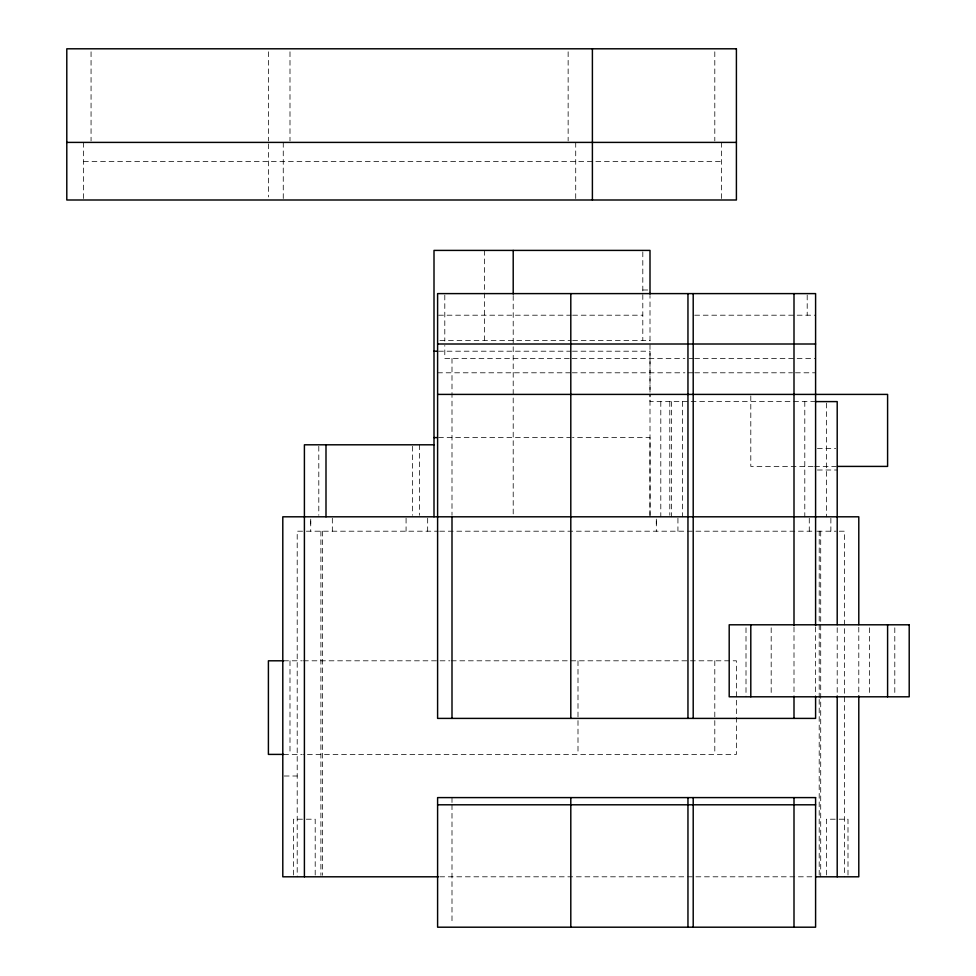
<?xml version="1.0" encoding="UTF-8"?>
<svg xmlns="http://www.w3.org/2000/svg" width="976" height="976" viewBox="0 0 976 976"><rect width="100%" height="100%" fill="white"/><g stroke="black" fill="none" stroke-linecap="round" stroke-linejoin="round"><path stroke-width="0.73" stroke-dasharray="4.88 3.66" d="M310.722 524.002L310.722 518.244L310.722 531.2M650.004 515.279L650.004 437.602L572.485 437.602M656.323 524.002L656.323 518.244L656.323 531.2M819.206 699.45L819.206 875.289M819.206 697.938L819.218 531.2M83.485 161.601L721.545 161.601M642.806 289.994L650.004 289.994M438.566 315.199L571.143 315.199M572.668 315.199L642.806 315.199M694.717 315.199L815.594 315.199M439.932 340.404L571.143 340.404M572.668 340.404L650.004 340.404M438.566 351.201L570.96 351.201M572.485 351.201L650.004 351.201L650.004 392.706L650.004 295.533M569.276 358.399L444.8 358.399L444.8 345.443M572.156 358.399L684.932 358.399M689.263 358.399L693.204 358.399M694.705 358.399L815.594 358.399M437.602 372.795L570.801 372.795M572.326 372.795L684.908 372.795M687.958 372.795L693.204 372.795M694.705 372.795L792.5 372.795M795.44 372.795L815.594 372.795M815.594 401.6L650.004 401.6L650.004 394.194L650.004 516.804M438.566 437.602L570.96 437.602M817.4 448.399L835.676 448.399M813.118 466.406L750.8 466.406L750.8 395.902M814.643 466.406L835.92 466.406M817.4 470.005L837.201 470.005M302.56 531.2L297.204 531.2L297.204 876.802M306.379 531.2L438.224 531.2M439.749 531.2L816.131 531.2M817.229 531.2L836.127 531.2M839.336 531.2L844.399 531.2L844.399 876.802M283.65 660.801L302.182 660.801M303.463 660.801L449.875 660.801M451.327 660.801L736.404 660.801L736.404 754.399L303.463 754.399M283.65 754.399L302.182 754.399M284.236 776.005L297.204 776.005M302.438 819.206L293.605 819.206L293.605 876.802M306.366 819.206L315.199 819.206L315.199 875.289M835.236 819.206L826.404 819.206L826.404 875.289M839.165 819.206L847.998 819.206L847.998 875.289M439.749 876.802L814.362 876.802M894.797 627.8L894.797 695.302M869.616 627.8L869.616 695.302M858.795 627.214L858.795 696.803M837.201 627.678L837.201 696.047M830.869 518.244L830.869 531.2M826.404 403.112L826.404 516.804M820.706 531.2L820.706 876.802M815.594 627.056L815.594 695.559M809.275 518.244L809.275 531.2M807.201 295.045L807.201 315.199M804.797 401.6L804.797 516.804M794 627.056L794 695.559M771.186 627.8L771.186 695.302M746.006 627.8L746.006 696.803M721.545 142.398L721.545 199.995M714.798 51.813L714.798 140.886M714.798 660.801L714.798 754.399M682.395 401.6L682.395 516.804M677.93 518.244L677.93 531.2M671.598 401.6L671.598 516.804M669.804 401.6L669.804 515.279M660.801 401.6L660.801 516.804M642.806 251.906L642.806 340.404M577.999 660.801L577.999 754.399M575.718 142.398L575.718 199.995M568.142 51.813L568.142 140.886M513.205 295.533L513.205 516.804M484.401 250.405L484.401 340.404M451.998 358.399L451.998 515.291M451.998 797.599L451.998 803.358M451.998 804.797L451.998 924.174M444.8 295.094L444.8 341.124M427.671 518.244L427.671 531.2M419.595 444.8L419.595 515.304M412.397 446.3L412.397 515.304M406.077 518.244L406.077 531.2M332.328 518.244L332.328 531.2M322.385 531.2L322.397 875.289M320.897 531.2L320.897 875.362M318.798 446.3L318.798 515.304M289.994 51.813L289.994 140.886M289.994 660.801L289.994 754.399M283.26 142.398L283.26 199.995M268.4 51.813L268.4 140.886M268.4 143.911L268.4 196.969M91.061 51.813L91.061 140.886M83.485 142.398L83.485 199.995"/><path stroke-width="1.46" d="M66.795 142.398L736.404 142.398M437.602 344.003L815.594 344.003M434.003 351.201L437.041 351.201M437.602 394.402L815.594 394.402M816.156 394.402L887.599 394.402L887.599 466.406L837.445 466.406M815.594 401.6L837.201 401.6L837.201 624.652M434.003 437.602L437.041 437.602M434.003 444.8L304.402 444.8L304.402 876.802M283.65 660.801L268.4 660.801L268.4 754.399L283.65 754.399M437.602 804.797L815.594 804.797M438.358 876.802L282.796 876.802L282.796 516.804L858.795 516.804L858.795 624.652M815.887 876.802L858.795 876.802L858.795 696.047M887.599 624.799L887.599 696.803M837.201 696.047L837.201 876.802M815.594 625.531L815.594 293.605L437.602 293.605L437.602 718.397L815.594 718.397L815.594 697.084M794 293.605L794 516.804M794 517.439L794 625.531M794 697.084L794 718.397M794 797.599L794 927.2M750.8 624.799L750.8 696.803M693.204 293.605L693.204 516.804M693.204 517.439L693.204 718.397M693.204 797.599L693.204 927.2M687.958 293.605L687.958 516.804M687.958 517.439L687.958 718.397M687.958 797.599L687.958 927.2M650.004 294.105L650.004 250.405L434.003 250.405L434.003 516.804M592.395 48.8L592.395 199.995M570.801 293.605L570.801 516.804M570.801 517.439L570.801 718.397M570.801 797.599L570.801 927.2M513.205 250.405L513.205 294.032M451.998 517.439L451.998 718.397M325.996 444.8L325.996 516.804M736.404 48.8L66.795 48.8L66.795 199.995L736.404 199.995L736.404 48.8M909.205 624.799L729.194 624.799L729.194 696.803L909.205 696.803L909.205 624.799M815.594 797.599L437.602 797.599L437.602 927.2L815.594 927.2L815.594 797.599"/></g></svg>
